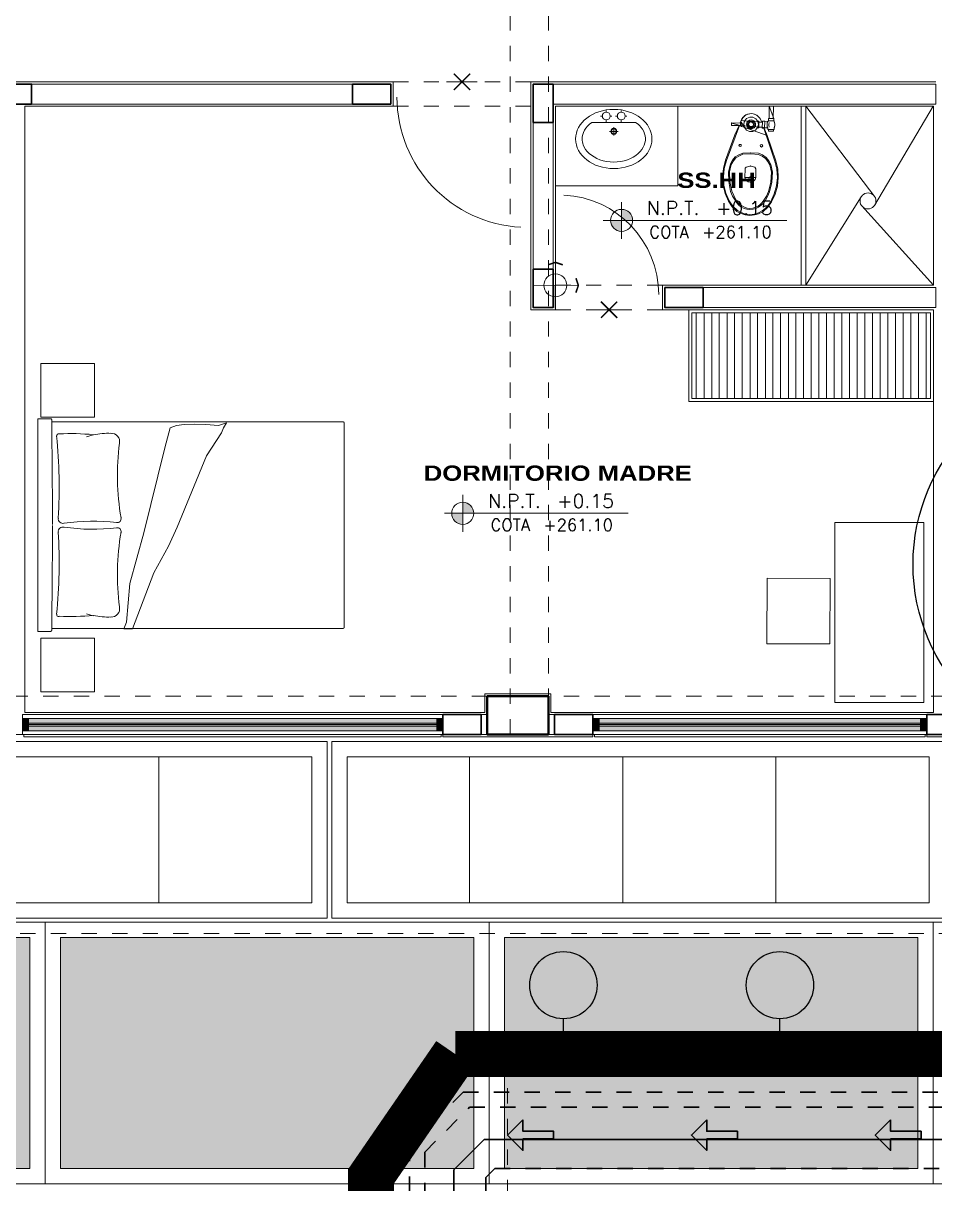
# Model space of a CAD drawing. Header units: metres. Extents: x 349703 to 349913, y 9282546 to 9282694.
# Drawn here: x 349771 to 349776.95, y 9282641.14 to 9282648.73 of the extents above; entities that cross this region are included whole.
import ezdxf
from ezdxf.enums import TextEntityAlignment as Align

# ---------------------------------------------------------------- set-up
doc = ezdxf.new("R2010")
doc.units = ezdxf.units.M
doc.header["$LTSCALE"] = 0.25
for name, pattern in [('01 nivel$0$HIDDEN2', [0.1875, 0.125, -0.0625]), ('B. SUM 2$0$HIDDEN', [0.375, 0.25, -0.125]), ('DASHED2', [0.762, 0.635, -0.127])]:
    doc.linetypes.add(name, pattern=pattern)
for name, color, linetype, lineweight in [('.', 7, 'Continuous', 0), ('0_ CUNETAS', 160, 'Continuous', 5), ('0_VANOS', 30, 'Continuous', 9), ('AREA-VERDE', 3, 'CONTINUOUS', 9), ('ARQ-FONDO', 253, 'CONTINUOUS', 9), ('CUNETAS-RED', 5, 'CONTINUOUS', 18), ('LLORAD-SIMB', 1, 'CONTINUOUS', 25), ('LLORAD-TEXTO', 1, 'CONTINUOUS', 25), ('LLORAD-TRAMO', 1, 'CONTINUOUS', 70)]:
    doc.layers.add(name, color=color, linetype=linetype, lineweight=lineweight)
doc.styles.add('MOYO2', font='arialbd.ttf', dxfattribs={"width": 1.2})
doc.styles.add('TM-DIM', font='romans.shx')

# ---------------------------------------------------------------- blocks, each defined once
blk = doc.blocks.new('jkveirvierbwe')
at = {"layer": 'ARQ-FONDO', "linetype": 'Continuous', "lineweight": -2}
for p, q in [((349203.1924, 9283045.3895), (349203.1906, 9283045.4461)), ((349203.1924, 9283045.3858), (349203.1924, 9283045.3876)), ((349203.2619, 9283045.3876), (349203.2601, 9283045.3858)), ((349203.2619, 9283045.3913), (349203.2619, 9283045.4461)), ((349203.2619, 9283045.3913), (349203.2619, 9283045.3895)), ((349203.2619, 9283045.3895), (349203.2619, 9283045.3876)), ((349203.1924, 9283045.384), (349203.1924, 9283045.3858)), ((349203.1943, 9283045.3821), (349203.1924, 9283045.384)), ((349203.1961, 9283045.3821), (349203.1943, 9283045.3821)), ((349203.1961, 9283045.3803), (349203.1961, 9283045.3821)), ((349203.1979, 9283045.3785), (349203.1961, 9283045.3803)), ((349203.1997, 9283045.3785), (349203.1979, 9283045.3785)), ((349203.2235, 9283045.3712), (349203.1997, 9283045.3785)), ((349203.2253, 9283045.3712), (349203.2235, 9283045.3712)), ((349203.2272, 9283045.3693), (349203.2253, 9283045.3712)), ((349203.2253, 9283045.3712), (349203.2253, 9283045.3712)), ((349203.229, 9283045.3712), (349203.2272, 9283045.3693)), ((349203.2272, 9283045.3693), (349203.2272, 9283045.3693)), ((349203.2272, 9283045.3693), (349203.2272, 9283045.3693)), ((349203.2308, 9283045.3712), (349203.229, 9283045.3712)), ((349203.229, 9283045.3712), (349203.229, 9283045.3712)), ((349203.2308, 9283045.3712), (349203.2546, 9283045.3785)), ((349203.2564, 9283045.3803), (349203.2546, 9283045.3785)), ((349203.2582, 9283045.3821), (349203.2564, 9283045.3803)), ((349203.2564, 9283045.3803), (349203.2564, 9283045.3803)), ((349203.2601, 9283045.384), (349203.2582, 9283045.3821)), ((349203.2601, 9283045.3858), (349203.2601, 9283045.384)), ((349203.1047, 9283045.0879), (349203.1029, 9283045.0897)), ((349203.1687, 9283045.0824), (349203.165, 9283045.0842)), ((349203.282, 9283045.1153), (349203.3039, 9283045.1153)), ((349203.282, 9283045.0842), (349203.3039, 9283045.0842)), ((349203.3058, 9283045.0769), (349203.3039, 9283045.0842)), ((349203.3185, 9283045.119), (349203.335, 9283045.1208)), ((349203.3405, 9283045.1208), (349203.335, 9283045.1208)), ((349203.335, 9283045.0787), (349203.335, 9283045.1208)), ((349203.335, 9283045.1043), (349203.3368, 9283045.1098)), ((349203.335, 9283045.1007), (349203.335, 9283045.1043)), ((349203.335, 9283045.0952), (349203.335, 9283045.1007)), ((349203.3368, 9283045.0897), (349203.335, 9283045.0952)), ((349203.3368, 9283045.1098), (349203.3387, 9283045.1153)), ((349203.3387, 9283045.0842), (349203.3368, 9283045.0897)), ((349203.3387, 9283045.1153), (349203.3405, 9283045.1208)), ((349203.3405, 9283045.0787), (349203.3387, 9283045.0842)), ((349203.3807, 9283045.1317), (349203.3405, 9283045.1317)), ((349203.3405, 9283045.1208), (349203.3405, 9283045.1317)), ((349203.3405, 9283045.1208), (349203.3405, 9283045.1226)), ((349203.3405, 9283045.1208), (349203.3405, 9283045.1208)), ((349203.3807, 9283045.1317), (349203.3807, 9283045.1244)), ((349203.3807, 9283045.1244), (349203.3843, 9283045.1153)), ((349203.3843, 9283045.0861), (349203.3807, 9283045.0769)), ((349203.3843, 9283045.1153), (349203.3862, 9283045.1062)), ((349203.3862, 9283045.0952), (349203.3843, 9283045.0861)), ((349203.3862, 9283045.1062), (349203.3862, 9283045.0952)), ((349203.1705, 9283045.0623), (349203.165, 9283045.0733)), ((349203.1778, 9283045.0532), (349203.1705, 9283045.0623)), ((349203.187, 9283045.044), (349203.1778, 9283045.0532)), ((349203.1961, 9283045.0367), (349203.187, 9283045.044)), ((349203.2071, 9283045.0312), (349203.1961, 9283045.0367)), ((349203.2199, 9283045.0294), (349203.2071, 9283045.0312)), ((349203.2326, 9283045.0276), (349203.2199, 9283045.0294)), ((349203.2436, 9283045.0294), (349203.2326, 9283045.0276)), ((349203.2564, 9283045.0331), (349203.2436, 9283045.0294)), ((349203.2674, 9283045.0385), (349203.2564, 9283045.0331)), ((349203.2765, 9283045.0458), (349203.2674, 9283045.0385)), ((349203.2856, 9283045.055), (349203.2765, 9283045.0458)), ((349203.293, 9283045.0641), (349203.2856, 9283045.055)), ((349203.2966, 9283045.0751), (349203.293, 9283045.0641)), ((349203.3076, 9283045.0769), (349203.3058, 9283045.0769)), ((349203.3167, 9283045.0769), (349203.3076, 9283045.0769)), ((349203.3204, 9283045.0769), (349203.3167, 9283045.0769)), ((349203.3204, 9283045.0787), (349203.3204, 9283045.0769)), ((349203.3423, 9283045.0787), (349203.335, 9283045.0787)), ((349203.3423, 9283045.0787), (349203.3405, 9283045.0787)), ((349203.3423, 9283045.0769), (349203.3423, 9283045.0787)), ((349203.3423, 9283045.0751), (349203.3423, 9283045.0787)), ((349203.3423, 9283045.0751), (349203.3423, 9283045.0769)), ((349203.3441, 9283045.0586), (349203.3441, 9283045.0751)), ((349203.3807, 9283045.0751), (349203.3789, 9283045.0751)), ((349203.3789, 9283045.0586), (349203.3789, 9283045.0751)), ((349203.3807, 9283045.0769), (349203.3807, 9283045.0751))]:
    blk.add_line(p, q, dxfattribs=at)
for points in [[(349203.335, 9283045.1208), (349203.3185, 9283045.1226), (349203.3167, 9283045.1226), (349203.335, 9283045.1701), (349203.3917, 9283045.3364), (349203.4044, 9283045.3913), (349203.4081, 9283045.4461), (349203.4026, 9283045.5009), (349203.388, 9283045.5539), (349203.3642, 9283045.6051), (349203.3405, 9283045.6398), (349203.3076, 9283045.6691), (349203.2802, 9283045.6819), (349203.2527, 9283045.6892), (349203.2217, 9283045.6928), (349203.1924, 9283045.6892), (349203.165, 9283045.6801), (349203.1376, 9283045.6673), (349203.1065, 9283045.6362), (349203.0828, 9283045.5996), (349203.0608, 9283045.5503), (349203.0481, 9283045.4955), (349203.0444, 9283045.4406), (349203.0499, 9283045.3858), (349203.0645, 9283045.3328), (349203.1248, 9283045.1665), (349203.1522, 9283045.1043), (349203.1047, 9283045.1062), (349203.1029, 9283045.1043), (349203.1029, 9283045.0897), (349203.1047, 9283045.0879), (349203.1614, 9283045.0897), (349203.1614, 9283045.1043), (349203.1632, 9283045.1062), (349203.165, 9283045.1062)], [(349203.165, 9283045.6801), (349203.1376, 9283045.6673), (349203.1065, 9283045.6362), (349203.0828, 9283045.5996), (349203.0608, 9283045.5503), (349203.0481, 9283045.4955), (349203.0444, 9283045.4406), (349203.0499, 9283045.3858), (349203.0645, 9283045.3328), (349203.1248, 9283045.1665), (349203.1522, 9283045.1043), (349203.335, 9283045.1701), (349203.3917, 9283045.3364), (349203.4044, 9283045.3913), (349203.4081, 9283045.4461), (349203.4026, 9283045.5009), (349203.388, 9283045.5539), (349203.3642, 9283045.6051), (349203.3405, 9283045.6398), (349203.3076, 9283045.6691), (349203.2802, 9283045.6819), (349203.2527, 9283045.6892), (349203.2217, 9283045.6928), (349203.1924, 9283045.6892)], [(349203.2235, 9283045.6472), (349203.2418, 9283045.6453), (349203.2601, 9283045.6398), (349203.2765, 9283045.6325), (349203.2911, 9283045.6216), (349203.3039, 9283045.6088), (349203.3149, 9283045.5942), (349203.3313, 9283045.5667), (349203.3441, 9283045.5357), (349203.3588, 9283045.4754), (349203.3642, 9283045.4114), (349203.3533, 9283045.362), (349203.3405, 9283045.3401), (349203.324, 9283045.32), (349203.3021, 9283045.3054), (349203.2783, 9283045.2944), (349203.229, 9283045.2908), (349203.1778, 9283045.2926), (349203.1541, 9283045.3036), (349203.1321, 9283045.3163), (349203.1157, 9283045.3364), (349203.1011, 9283045.3602), (349203.0901, 9283045.4077), (349203.0919, 9283045.4717), (349203.1047, 9283045.5338), (349203.1175, 9283045.5631), (349203.1321, 9283045.5905), (349203.1431, 9283045.6069), (349203.1559, 9283045.6197), (349203.1705, 9283045.6307), (349203.187, 9283045.6398), (349203.2052, 9283045.6453)], [(349203.1906, 9283045.4461), (349203.1943, 9283045.4571), (349203.2034, 9283045.468), (349203.2125, 9283045.4735), (349203.2253, 9283045.4754), (349203.2381, 9283045.4735), (349203.2491, 9283045.468), (349203.2564, 9283045.4589), (349203.2619, 9283045.4461)], [(349203.2326, 9283045.4552), (349203.2363, 9283045.4498), (349203.2326, 9283045.4443), (349203.2253, 9283045.4406), (349203.2199, 9283045.4443), (349203.2162, 9283045.4479), (349203.218, 9283045.4534), (349203.2253, 9283045.4571)], [(349203.1541, 9283045.2414), (349203.1595, 9283045.2432), (349203.165, 9283045.2414), (349203.1668, 9283045.2359), (349203.165, 9283045.2304), (349203.1595, 9283045.2286), (349203.1541, 9283045.2304), (349203.1504, 9283045.2359)], [(349203.293, 9283045.2432), (349203.2984, 9283045.2469), (349203.3039, 9283045.2432), (349203.3076, 9283045.2378), (349203.3039, 9283045.2323), (349203.2984, 9283045.2304), (349203.293, 9283045.2323), (349203.2911, 9283045.2378)], [(349203.1029, 9283045.0897), (349203.1029, 9283045.1043), (349203.1047, 9283045.1062), (349203.1614, 9283045.1043)], [(349203.3039, 9283045.0842), (349203.3003, 9283045.0842), (349203.2966, 9283045.0751), (349203.2875, 9283045.0568), (349203.2729, 9283045.0422), (349203.2527, 9283045.0312), (349203.2326, 9283045.0276), (349203.2107, 9283045.0312), (349203.1906, 9283045.0404), (349203.176, 9283045.055), (349203.165, 9283045.0733), (349203.1577, 9283045.0897), (349203.165, 9283045.0733)], [(349203.1851, 9283045.1135), (349203.1687, 9283045.1116), (349203.165, 9283045.1098), (349203.165, 9283045.0842)], [(349203.1888, 9283045.119), (349203.2016, 9283045.1354), (349203.2199, 9283045.1445), (349203.2418, 9283045.1445), (349203.2601, 9283045.1354), (349203.2729, 9283045.119), (349203.2783, 9283045.0989), (349203.2747, 9283045.0787), (349203.2619, 9283045.0623), (349203.2418, 9283045.0513), (349203.2217, 9283045.0513), (349203.2016, 9283045.0605), (349203.1888, 9283045.0769), (349203.1833, 9283045.097)], [(349203.2052, 9283045.1135), (349203.218, 9283045.1263), (349203.2345, 9283045.1281), (349203.2509, 9283045.1208), (349203.2601, 9283045.108), (349203.2601, 9283045.0897), (349203.2509, 9283045.0751), (349203.2363, 9283045.0678), (349203.2199, 9283045.0714), (349203.2052, 9283045.0824), (349203.2016, 9283045.097)], [(349203.2125, 9283045.1116), (349203.2235, 9283045.1208), (349203.2381, 9283045.1208), (349203.2491, 9283045.1116), (349203.2546, 9283045.0989), (349203.2491, 9283045.0842), (349203.2381, 9283045.0769), (349203.2235, 9283045.0769), (349203.2125, 9283045.0842), (349203.2071, 9283045.0989)], [(349203.2217, 9283045.0824), (349203.2125, 9283045.0989), (349203.2217, 9283045.1135), (349203.24, 9283045.1153), (349203.2491, 9283045.0989), (349203.24, 9283045.0824)], [(349203.2199, 9283045.1098), (349203.2308, 9283045.1153), (349203.2418, 9283045.1098), (349203.2473, 9283045.0989), (349203.2418, 9283045.0879), (349203.2308, 9283045.0824), (349203.2199, 9283045.0861), (349203.2144, 9283045.0989)], [(349203.3204, 9283045.0769), (349203.3185, 9283045.1226), (349203.3039, 9283045.1226), (349203.3058, 9283045.0769)], [(349203.335, 9283045.1208), (349203.3405, 9283045.1208)], [(349203.377, 9283045.1317), (349203.377, 9283045.1427), (349203.3441, 9283045.1427), (349203.3441, 9283045.1317), (349203.3441, 9283045.1427), (349203.377, 9283045.1427)], [(349203.3496, 9283044.9801), (349203.3478, 9283045.0586), (349203.3441, 9283045.0586), (349203.3789, 9283045.0586)]]:
    blk.add_lwpolyline(points, close=True, dxfattribs=at)
for points in [[(349203.2235, 9283045.6874), (349203.1943, 9283045.6837), (349203.1668, 9283045.6746), (349203.1413, 9283045.6618), (349203.112, 9283045.6325), (349203.0883, 9283045.5978), (349203.0663, 9283045.5485), (349203.0535, 9283045.4955), (349203.0499, 9283045.4406), (349203.0554, 9283045.3858), (349203.07, 9283045.3346), (349203.1541, 9283045.1043)], [(349203.2235, 9283045.6545), (349203.2034, 9283045.6526), (349203.1851, 9283045.6472), (349203.1668, 9283045.638), (349203.1504, 9283045.6252), (349203.1376, 9283045.6106), (349203.1266, 9283045.5942), (349203.1102, 9283045.5667), (349203.0974, 9283045.5357), (349203.0846, 9283045.4717), (349203.0828, 9283045.4077), (349203.0956, 9283045.3566), (349203.1084, 9283045.3328), (349203.1266, 9283045.3109), (349203.1504, 9283045.2962), (349203.176, 9283045.2853), (349203.229, 9283045.2834)], [(349203.2217, 9283045.6874), (349203.2509, 9283045.6837), (349203.2783, 9283045.6764), (349203.3039, 9283045.6636), (349203.335, 9283045.6362), (349203.3588, 9283045.6015), (349203.3825, 9283045.5521), (349203.3971, 9283045.4991), (349203.4026, 9283045.4461), (349203.399, 9283045.3913), (349203.3862, 9283045.3383), (349203.3131, 9283045.1226)], [(349203.2235, 9283045.6545), (349203.2436, 9283045.6526), (349203.2619, 9283045.6472), (349203.2802, 9283045.6398), (349203.2966, 9283045.627), (349203.3094, 9283045.6143), (349203.3222, 9283045.5978), (349203.3387, 9283045.5686), (349203.3514, 9283045.5393), (349203.3661, 9283045.4754), (349203.3715, 9283045.4114), (349203.3606, 9283045.3602), (349203.346, 9283045.3364), (349203.3295, 9283045.3145), (349203.3058, 9283045.2981), (349203.2802, 9283045.2871), (349203.2272, 9283045.2834)], [(349203.165, 9283045.0879), (349203.1632, 9283045.0879), (349203.1632, 9283045.0897), (349203.1614, 9283045.0897)], [(349203.1888, 9283045.119), (349203.1851, 9283045.119), (349203.1851, 9283045.1116)], [(349203.1851, 9283045.0842), (349203.1851, 9283045.0769), (349203.1888, 9283045.0769)], [(349203.2729, 9283045.0769), (349203.282, 9283045.0769), (349203.282, 9283045.1208), (349203.2729, 9283045.1208)], [(349203.3405, 9283045.1226), (349203.3405, 9283045.1317), (349203.3441, 9283045.1317)], [(349203.377, 9283045.1317), (349203.3807, 9283045.1317), (349203.3807, 9283045.1244), (349203.3825, 9283045.119), (349203.3843, 9283045.1116), (349203.3862, 9283045.1062), (349203.3862, 9283045.1007), (349203.3862, 9283045.0952), (349203.3843, 9283045.0879), (349203.3825, 9283045.0824), (349203.3807, 9283045.0769), (349203.3807, 9283045.0751), (349203.3423, 9283045.0751), (349203.3441, 9283045.0751)], [(349203.3478, 9283045.0861), (349203.3478, 9283045.0897), (349203.346, 9283045.0934), (349203.346, 9283045.097), (349203.346, 9283045.1007), (349203.346, 9283045.1043), (349203.346, 9283045.108), (349203.3478, 9283045.1116), (349203.3478, 9283045.1153)], [(349203.335, 9283045.0806), (349203.3204, 9283045.0787), (349203.335, 9283045.0806), (349203.335, 9283045.0787), (349203.3405, 9283045.0787)], [(349203.3752, 9283045.0586), (349203.377, 9283044.9801), (349203.3496, 9283044.9801), (349203.3478, 9283045.0586)], [(349203.377, 9283044.9801), (349203.3752, 9283045.0586), (349203.3789, 9283045.0586), (349203.3789, 9283045.0751)]]:
    blk.add_lwpolyline(points, dxfattribs=at)
blk = doc.blocks.new('COLUMNAS CENTRALES')
at = {"layer": 'ARQ-FONDO', "lineweight": 40}
blk.add_lwpolyline([(-59547.0191, 35119.0825), (-59546.6191, 35119.0825), (-59546.6191, 35119.3325), (-59547.0191, 35119.3325)], close=True, dxfattribs=at)
blk = doc.blocks.new('CLSET MADRE')
at = {"layer": 'ARQ-FONDO', "linetype": 'Continuous', "lineweight": -2}
for p, q in [((3916.653, 1594.0202), (3916.0937, 1594.0202)), ((3916.653, 1593.9708), (3916.0937, 1593.9708)), ((3916.653, 1593.9197), (3916.0937, 1593.9197)), ((3916.653, 1593.8703), (3916.0937, 1593.8703)), ((3916.653, 1593.821), (3916.0937, 1593.821)), ((3916.653, 1593.7698), (3916.0937, 1593.7698)), ((3916.653, 1593.7204), (3916.0937, 1593.7204)), ((3916.653, 1593.6711), (3916.0937, 1593.6711)), ((3916.653, 1593.6199), (3916.0937, 1593.6199)), ((3916.653, 1593.5706), (3916.0937, 1593.5706)), ((3916.653, 1593.5194), (3916.0937, 1593.5194)), ((3916.653, 1593.47), (3916.0937, 1593.47)), ((3916.653, 1593.4207), (3916.0937, 1593.4207)), ((3916.653, 1593.3695), (3916.0937, 1593.3695)), ((3916.653, 1593.3202), (3916.0937, 1593.3202)), ((3916.653, 1593.2708), (3916.0937, 1593.2708)), ((3916.653, 1593.2197), (3916.0937, 1593.2197)), ((3916.653, 1593.1703), (3916.0937, 1593.1703)), ((3916.653, 1593.121), (3916.0937, 1593.121)), ((3916.653, 1593.0698), (3916.0937, 1593.0698)), ((3916.653, 1593.0204), (3916.0937, 1593.0204)), ((3916.653, 1592.9711), (3916.0937, 1592.9711)), ((3916.653, 1592.9199), (3916.0937, 1592.9199)), ((3916.653, 1592.8706), (3916.0937, 1592.8706)), ((3916.653, 1592.8194), (3916.0937, 1592.8194)), ((3916.653, 1592.77), (3916.0937, 1592.77)), ((3916.653, 1592.7207), (3916.0937, 1592.7207)), ((3916.653, 1592.6695), (3916.0937, 1592.6695)), ((3916.653, 1592.6202), (3916.0937, 1592.6202)), ((3916.653, 1592.5708), (3916.0937, 1592.5708)), ((3916.653, 1592.5197), (3916.0937, 1592.5197))]:
    blk.add_line(p, q, dxfattribs=at)
for points in [[(3916.6731, 1592.4703), (3916.6731, 1594.0695), (3916.0736, 1594.0695), (3916.0736, 1592.4703)], [(3916.653, 1592.4904), (3916.653, 1594.0494), (3916.0937, 1594.0494), (3916.0937, 1592.4904)]]:
    blk.add_lwpolyline(points, close=True, dxfattribs=at)
blk = doc.blocks.new('CAMA MADRE')
at = {"layer": 'ARQ-FONDO', "linetype": 'Continuous', "lineweight": -2}
for p, q in [((4100.188, 1590.4635), (4100.188, 1588.5591)), ((4101.5386, 1588.5591), (4101.5386, 1590.4635)), ((4100.272, 1588.8296), (4100.2848, 1588.7875)), ((4101.4527, 1588.8296), (4101.4399, 1588.7875)), ((4100.1679, 1588.5536), (4100.1679, 1588.5536))]:
    blk.add_line(p, q, dxfattribs=at)
for points in [[(4101.5331, 1590.469), (4100.8624, 1590.469), (4100.1934, 1590.469)], [(4101.5587, 1588.5536), (4101.5587, 1588.4695), (4100.8624, 1588.4695), (4100.1679, 1588.4695), (4100.1679, 1588.5536)]]:
    blk.add_lwpolyline(points, dxfattribs=at)
for points in [[(4100.1861, 1589.0306), (4100.1861, 1589.0873), (4100.5517, 1589.2262), (4100.7253, 1589.323), (4100.8496, 1589.3797), (4101.3156, 1589.5698), (4101.4673, 1589.6685), (4101.5002, 1589.6813), (4101.5313, 1589.7014), (4101.5149, 1589.6484), (4101.5203, 1589.5661), (4101.524, 1589.4948), (4101.5222, 1589.4254), (4101.5149, 1589.3742), (4101.4984, 1589.334), (4101.3686, 1589.2975), (4100.813, 1589.1622), (4100.4822, 1589.0708), (4100.23, 1589.0489)], [(4099.7749, 1588.4878), (4100.124, 1588.4878), (4100.124, 1588.8387), (4099.7749, 1588.8387)], [(4101.5697, 1588.4878), (4101.9206, 1588.4878), (4101.9206, 1588.8387), (4101.5697, 1588.8387)]]:
    blk.add_lwpolyline(points, close=True, dxfattribs=at)
for points in [[(4100.1944, 1590.469), (4100.1918, 1590.469), (4100.1898, 1590.467), (4100.1898, 1590.4644)], [(4101.5386, 1590.4644), (4101.5386, 1590.467), (4101.5366, 1590.469), (4101.534, 1590.469)], [(4100.282, 1588.9904), (4100.2691, 1588.9796), (4100.2621, 1588.9633), (4100.263, 1588.9465)], [(4100.3284, 1589.002), (4100.3119, 1589.0056), (4100.2948, 1589.0013), (4100.282, 1588.9904)], [(4100.33, 1589.0029), (4100.4917, 1588.9809), (4100.6559, 1588.9843), (4100.8166, 1589.0128)], [(4100.839, 1589.0059), (4100.833, 1589.0117), (4100.8242, 1589.0138), (4100.8162, 1589.0113)], [(4100.845, 1588.9832), (4100.8474, 1588.9913), (4100.8451, 1589), (4100.839, 1589.0059)], [(4100.8876, 1589.0059), (4100.8815, 1589), (4100.8792, 1588.9913), (4100.8815, 1588.9832)], [(4100.9104, 1589.0113), (4100.9024, 1589.0138), (4100.8936, 1589.0117), (4100.8876, 1589.0059)], [(4100.9118, 1589.0128), (4101.0725, 1588.9843), (4101.2367, 1588.9809), (4101.3984, 1589.0029)], [(4101.4446, 1588.9904), (4101.4318, 1589.0013), (4101.4146, 1589.0056), (4101.3982, 1589.002)], [(4101.4636, 1588.9465), (4101.4645, 1588.9633), (4101.4574, 1588.9796), (4101.4446, 1588.9904)], [(4100.2636, 1588.9474), (4100.2614, 1588.9084), (4100.2646, 1588.8693), (4100.2731, 1588.8312)], [(4100.8455, 1588.9846), (4100.8323, 1588.87), (4100.8341, 1588.7541), (4100.8507, 1588.64)], [(4100.8759, 1588.64), (4100.8925, 1588.7541), (4100.8942, 1588.87), (4100.8811, 1588.9846)], [(4101.4535, 1588.8312), (4101.462, 1588.8693), (4101.4652, 1588.9084), (4101.463, 1588.9474)], [(4100.2739, 1588.8316), (4100.2667, 1588.7574), (4100.2648, 1588.6827), (4100.2682, 1588.6082)], [(4101.4602, 1588.6082), (4101.4636, 1588.6827), (4101.4617, 1588.7574), (4101.4545, 1588.8316)], [(4100.8187, 1588.6019), (4100.6399, 1588.6132), (4100.4604, 1588.6099), (4100.2821, 1588.592)], [(4100.817, 1588.6036), (4100.827, 1588.6014), (4100.8374, 1588.6048), (4100.8442, 1588.6124)], [(4100.8442, 1588.6124), (4100.851, 1588.62), (4100.8532, 1588.6306), (4100.8499, 1588.6403)], [(4100.8767, 1588.6403), (4100.8734, 1588.6306), (4100.8756, 1588.62), (4100.8824, 1588.6124)], [(4100.8824, 1588.6124), (4100.8892, 1588.6048), (4100.8996, 1588.6014), (4100.9096, 1588.6036)], [(4101.4463, 1588.592), (4101.268, 1588.6099), (4101.0886, 1588.6132), (4100.9097, 1588.6019)], [(4100.1742, 1588.5591), (4100.1717, 1588.5591), (4100.1697, 1588.557), (4100.1697, 1588.5545)], [(4100.8616, 1588.5645), (4100.6327, 1588.5643), (4100.4039, 1588.5626), (4100.175, 1588.5595)], [(4100.2671, 1588.6074), (4100.2658, 1588.6033), (4100.2668, 1588.5989), (4100.2697, 1588.5958)], [(4100.2697, 1588.5958), (4100.2725, 1588.5927), (4100.2768, 1588.5914), (4100.2809, 1588.5922)], [(4101.5534, 1588.5595), (4101.3245, 1588.5626), (4101.0957, 1588.5643), (4100.8668, 1588.5645)], [(4101.4456, 1588.5922), (4101.4498, 1588.5914), (4101.4541, 1588.5927), (4101.4569, 1588.5958)], [(4101.4569, 1588.5958), (4101.4598, 1588.5989), (4101.4607, 1588.6033), (4101.4595, 1588.6074)], [(4101.5587, 1588.5545), (4101.5587, 1588.557), (4101.5567, 1588.5591), (4101.5542, 1588.5591)]]:
    blk.add_open_spline(points, degree=3, dxfattribs=at)
blk = doc.blocks.new('LAVATORIO OVALIN')
at = {"layer": 'ARQ-FONDO', "linetype": 'ByBlock', "lineweight": 0}
for p, q in [((-0.0873, -0.0513), (-0.1012, -0.0513)), ((-0.0573, -0.0213), (-0.0573, -0.0074)), ((-0.0573, -0.0953), (-0.0573, -0.0813)), ((-0.0134, -0.0513), (-0.0273, -0.0513)), ((0.014, -0.0513), (0.0279, -0.0513)), ((0.0579, -0.0213), (0.0579, -0.0074)), ((0.0579, -0.0953), (0.0579, -0.0813)), ((0.0879, -0.0513), (0.1018, -0.0513)), ((-0.1677, -0.1), (0.1683, -0.1)), ((0.0321, -0.1692), (-0.0329, -0.1692)), ((0.0321, -0.1692), (-0.0329, -0.1692)), ((-0.0004, -0.2017), (-0.0004, -0.1367))]:
    blk.add_line(p, q, dxfattribs=at)
for centre, radius in [((-0.0573, -0.0513), 0.03), ((0.0579, -0.0513), 0.03), ((-0.0004, -0.1692), 0.0234), ((-0.0004, -0.1692), 0.0197)]:
    blk.add_circle(centre, radius, dxfattribs=at)
blk.add_ellipse((0, -0.2275), major_axis=(0.2931, 0), ratio=0.776272, dxfattribs=at)
blk.add_open_spline([(-0.1677, -0.1), (-0.1836, -0.111), (-0.1974, -0.1234), (-0.2436, -0.1796), (-0.2518, -0.2284), (-0.2166, -0.3204), (-0.1693, -0.3648), (-0.0391, -0.4105), (0.0413, -0.4102), (0.1709, -0.3637), (0.2177, -0.3191), (0.2403, -0.258), (0.2431, -0.2427), (0.2431, -0.2275), (0.2431, -0.1822), (0.2176, -0.1348), (0.1683, -0.1)], degree=3, knots=[2.306856, 2.306856, 2.306856, 2.306856, 2.57267, 2.57267, 3.430227, 3.430227, 4.287783, 4.287783, 5.14534, 5.14534, 6.002897, 6.002897, 6.283185, 6.283185, 6.283185, 7.116264, 7.116264, 7.116264, 7.116264], dxfattribs=at)
blk = doc.blocks.new('*U932')
blk.add_arc((0.0224, 0.0482), 0.6526, 0.15786, 87.08143)
blk = doc.blocks.new('*U933')
blk.add_arc((0.0215, 0.0476), 0.8535, 0.15786, 87.08143)
blk = doc.blocks.new('*U681')
at = {"linetype": 'Continuous', "lineweight": 0, "true_color": 0xbebebe}
for points in [[(3037.2524, 1360.5431), (3037.2124, 1360.5431), (3037.2124, 1360.4631), (3037.2524, 1360.4631)], [(3039.9574, 1360.5431), (3039.9174, 1360.5431), (3039.9174, 1360.4631), (3039.9574, 1360.4631)]]:
    blk.add_hatch(color=9, dxfattribs=at).paths.add_polyline_path(points)
at = {"true_color": 0xffffff}
h = blk.add_hatch(color=7, dxfattribs=at)
h.dxf.hatch_style = 1
h.paths.add_polyline_path([(3039.9174, 1360.4631), (3039.9174, 1360.5431), (3037.2524, 1360.5431), (3037.2524, 1360.4631)])
at = {"layer": '0_VANOS', "linetype": 'Continuous'}
for p, q in [((3037.2524, 1360.5131), (3039.9174, 1360.5131)), ((3037.2524, 1360.5031), (3039.9174, 1360.5031)), ((3037.2524, 1360.4931), (3039.9174, 1360.4931))]:
    blk.add_line(p, q, dxfattribs=at)
for points in [[(3037.2124, 1360.5431), (3037.2124, 1360.4631), (3037.2524, 1360.4631), (3037.2524, 1360.5431)], [(3037.2524, 1360.5431), (3039.9174, 1360.5431), (3039.9174, 1360.4631), (3037.2524, 1360.4631)], [(3039.9174, 1360.5431), (3039.9174, 1360.4631), (3039.9574, 1360.4631), (3039.9574, 1360.5431)]]:
    blk.add_lwpolyline(points, close=True, dxfattribs=at)
blk = doc.blocks.new('*U682')
at = {"linetype": 'Continuous', "lineweight": 0, "true_color": 0xbebebe}
for points in [[(3037.2524, 1360.5431), (3037.2124, 1360.5431), (3037.2124, 1360.4631), (3037.2524, 1360.4631)], [(3039.3924, 1360.5431), (3039.3524, 1360.5431), (3039.3524, 1360.4631), (3039.3924, 1360.4631)]]:
    blk.add_hatch(color=9, dxfattribs=at).paths.add_polyline_path(points)
at = {"true_color": 0xffffff}
h = blk.add_hatch(color=7, dxfattribs=at)
h.dxf.hatch_style = 1
h.paths.add_polyline_path([(3039.3524, 1360.4631), (3039.3524, 1360.5431), (3037.2524, 1360.5431), (3037.2524, 1360.4631)])
at = {"layer": '0_VANOS', "linetype": 'Continuous'}
for p, q in [((3037.2524, 1360.5131), (3039.3524, 1360.5131)), ((3037.2524, 1360.5031), (3039.3524, 1360.5031)), ((3037.2524, 1360.4931), (3039.3524, 1360.4931))]:
    blk.add_line(p, q, dxfattribs=at)
for points in [[(3037.2124, 1360.5431), (3037.2124, 1360.4631), (3037.2524, 1360.4631), (3037.2524, 1360.5431)], [(3037.2524, 1360.5431), (3039.3524, 1360.5431), (3039.3524, 1360.4631), (3037.2524, 1360.4631)], [(3039.3524, 1360.5431), (3039.3524, 1360.4631), (3039.3924, 1360.4631), (3039.3924, 1360.5431)]]:
    blk.add_lwpolyline(points, close=True, dxfattribs=at)
blk = doc.blocks.new('CAMBIOPISO')
at = {"layer": 'ARQ-FONDO'}
blk.add_line((-0.1, 0), (0.1, 0), dxfattribs=at)
at = {"layer": 'ARQ-FONDO', "const_width": 0.01}
for points in [[(-0.053, -0.053), (0.053, 0.053)], [(-0.053, 0.053), (0.053, -0.053)]]:
    blk.add_lwpolyline(points, dxfattribs=at)
blk = doc.blocks.new('INICIO 1')
at = {"layer": 'ARQ-FONDO'}
for p, q in [((0, -0.15), (0, 0.15)), ((-0.15, 0), (0.15, 0))]:
    blk.add_line(p, q, dxfattribs=at)
at = {"layer": 'ARQ-FONDO', "const_width": 0.01}
for points in [[(-0.1342, -0.0474), (-0.15, 0), (-0.1342, 0.0474)], [(0.0474, -0.1342), (0, -0.15), (-0.0474, -0.1342)]]:
    blk.add_lwpolyline(points, dxfattribs=at)
at = {"layer": 'ARQ-FONDO'}
blk.add_circle((0, 0), 0.075, dxfattribs=at)
blk = doc.blocks.new('MODULOS DE 12 A 17 NUEVO')
at = {"layer": 'ARQ-FONDO'}
for p, q in [((350715.1279, 9282624.5553), (350715.1279, 9282623.3856)), ((350715.1572, 9282624.5553), (350715.1572, 9282623.3856))]:
    blk.add_line(p, q, dxfattribs=at)
for points in [[(350714.2778, 9282624.7153), (350716.7628, 9282624.7153)], [(350716.7628, 9282624.7153), (350716.9228, 9282624.7153), (350716.9228, 9282624.4503)], [(350718.0878, 9282624.5553), (350717.8228, 9282624.5553), (350717.8228, 9282624.7153), (350718.0878, 9282624.7153)], [(350718.0878, 9282624.7153), (350718.0878, 9282624.7153), (350720.1828, 9282624.7153)], [(350720.1828, 9282624.7153), (350720.4328, 9282624.7153)], [(350720.1828, 9282624.7003), (350720.1828, 9282624.5703)], [(350716.7628, 9282624.4503), (350716.7628, 9282624.4503), (350716.7628, 9282624.5553), (350714.2928, 9282624.5553), (350714.2928, 9282624.4503)], [(350714.2948, 9282624.5553), (350714.6781, 9282623.9077)], [(350715.1279, 9282624.5553), (350714.6766, 9282623.9636)], [(350716.7628, 9282624.0353), (350715.9631, 9282624.0353), (350715.9631, 9282624.5553)], [(350720.2278, 9282624.5553), (350718.0878, 9282624.5553)], [(350720.2278, 9282624.5703), (350720.3878, 9282624.5703)], [(350720.2278, 9282620.7003), (350720.2278, 9282624.5553)], [(350714.2928, 9282624.4503), (350714.2928, 9282623.4306)], [(350716.7628, 9282624.4503), (350716.7628, 9282623.4906)], [(350716.9078, 9282624.4503), (350716.7778, 9282624.4503)], [(350716.9078, 9282624.4503), (350716.7778, 9282624.4503)], [(350716.9228, 9282623.4906), (350716.9228, 9282624.4503)], [(350714.2928, 9282623.3856), (350714.7623, 9282623.9047)], [(350715.1279, 9282623.3856), (350714.7664, 9282623.9628)], [(350716.9228, 9282623.4906), (350716.9228, 9282623.2256), (350716.7628, 9282623.2256), (350716.7628, 9282623.4906)], [(350716.7778, 9282623.4906), (350716.9078, 9282623.4906)], [(350714.2928, 9282623.4306), (350714.2928, 9282623.4306), (350714.2928, 9282623.3856), (350715.7978, 9282623.3856)], [(350715.7978, 9282623.3856), (350716.0628, 9282623.3856), (350716.0628, 9282623.2256), (350715.7978, 9282623.2256)], [(350715.7978, 9282623.3706), (350715.7978, 9282623.2406)], [(350715.7978, 9282623.2256), (350715.7978, 9282623.2256), (350714.2928, 9282623.2256), (350714.2928, 9282623.1806)], [(350714.2928, 9282623.1806), (350714.2928, 9282622.2703)], [(350714.2928, 9282622.2703), (350714.2928, 9282622.2703), (350714.2928, 9282620.5953), (350716.7928, 9282620.5953), (350716.7928, 9282620.7153), (350717.2228, 9282620.7153), (350717.2228, 9282620.5953), (350717.4978, 9282620.5953)], [(350717.4978, 9282620.5953), (350720.2278, 9282620.5953), (350720.2278, 9282620.7003)], [(350714.3378, 9282620.5803), (350714.3378, 9282620.4353), (350714.0878, 9282620.4353), (350714.0878, 9282620.5803)], [(350714.2928, 9282620.5803), (350714.1328, 9282620.5803)], [(350716.7828, 9282620.4353), (350716.5178, 9282620.4353), (350716.5178, 9282620.5803)], [(350717.4978, 9282620.5803), (350717.4978, 9282620.4353), (350717.2228, 9282620.4353)], [(350716.5078, 9282620.4503), (350716.5078, 9282620.4353), (350714.3478, 9282620.4353), (350714.3478, 9282620.4503)], [(350717.2228, 9282620.4353), (350716.7828, 9282620.4353)], [(350720.2328, 9282620.4353), (350717.5078, 9282620.4353), (350717.5078, 9282620.4503)], [(350720.2328, 9282620.4503), (350720.2328, 9282620.4353)]]:
    blk.add_lwpolyline(points, dxfattribs=at)
for points in [[(350714.2778, 9282624.7003), (350716.7778, 9282624.7003), (350716.7778, 9282624.5703), (350714.2778, 9282624.5703)], [(350718.0878, 9282624.7003), (350720.1828, 9282624.7003), (350720.1828, 9282624.5703), (350718.0878, 9282624.5703)], [(350716.9078, 9282624.4503), (350716.7778, 9282624.4503), (350716.7778, 9282623.4906), (350716.9078, 9282623.4906)], [(350714.2778, 9282623.3706), (350715.7978, 9282623.3706), (350715.7978, 9282623.2406), (350714.2778, 9282623.2406)], [(350714.3378, 9282620.5803), (350716.5178, 9282620.5803), (350716.5178, 9282620.4503), (350714.3378, 9282620.4503)], [(350716.8078, 9282620.5803), (350716.7678, 9282620.5803), (350716.7678, 9282620.4503), (350716.8078, 9282620.4503)], [(350717.2478, 9282620.5803), (350717.2078, 9282620.5803), (350717.2078, 9282620.4503), (350717.2478, 9282620.4503)], [(350717.4978, 9282620.5803), (350720.2428, 9282620.5803), (350720.2428, 9282620.4503), (350717.4978, 9282620.4503)]]:
    blk.add_lwpolyline(points, close=True, dxfattribs=at)
at = {"layer": 'ARQ-FONDO', "lineweight": 30, "flags": 128}
for points in [[(350716.7778, 9282624.7003), (350716.9078, 9282624.7003), (350716.9078, 9282624.4503), (350716.7778, 9282624.4503), (350716.7778, 9282624.7003)], [(350718.0878, 9282624.7003), (350718.0878, 9282624.5703), (350717.8378, 9282624.5703), (350717.8378, 9282624.7003), (350718.0878, 9282624.7003)], [(350720.1828, 9282624.5703), (350720.1828, 9282624.7003), (350720.4328, 9282624.7003), (350720.4328, 9282624.5703), (350720.1828, 9282624.5703)], [(350716.7778, 9282623.4906), (350716.9078, 9282623.4906), (350716.9078, 9282623.2406), (350716.7778, 9282623.2406), (350716.7778, 9282623.4906)], [(350716.0478, 9282623.3706), (350716.0478, 9282623.2406), (350715.7978, 9282623.2406), (350715.7978, 9282623.3706), (350716.0478, 9282623.3706)], [(350714.0878, 9282620.4503), (350714.0878, 9282620.5803), (350714.3378, 9282620.5803), (350714.3378, 9282620.4503), (350714.0878, 9282620.4503)], [(350716.5178, 9282620.4503), (350716.5178, 9282620.5803), (350716.7678, 9282620.5803), (350716.7678, 9282620.4503), (350716.5178, 9282620.4503)], [(350717.2478, 9282620.4503), (350717.2478, 9282620.5803), (350717.4978, 9282620.5803), (350717.4978, 9282620.4503), (350717.2478, 9282620.4503)]]:
    blk.add_lwpolyline(points, dxfattribs=at)
at = {"layer": 'ARQ-FONDO', "linetype": 'DASHED2', "ltscale": 0.3}
for points in [[(350717.8228, 9282624.7153), (350716.9229, 9282624.7153), (350716.9228, 9282624.5553), (350717.8228, 9282624.5553)], [(350716.7628, 9282623.3856), (350716.0629, 9282623.3856), (350716.0628, 9282623.2256), (350716.7628, 9282623.2256)]]:
    blk.add_lwpolyline(points, close=True, dxfattribs=at)
at = {"layer": 'ARQ-FONDO', "linetype": 'Continuous', "lineweight": -2}
for points in [[(350714.9384, 9282620.66), (350714.9384, 9282621.8352), (350714.3572, 9282621.8352), (350714.3572, 9282620.66)], [(350714.9695, 9282621.4696), (350715.3807, 9282621.4715), (350715.3825, 9282621.0438), (350714.9713, 9282621.042)]]:
    blk.add_lwpolyline(points, close=True, dxfattribs=at)
at = {"layer": 'ARQ-FONDO'}
for points in [[(350714.7213, 9282623.9889), (350714.6925, 9282623.9889), (350714.6692, 9282623.9656), (350714.6692, 9282623.9368)], [(350714.7734, 9282623.9368), (350714.7734, 9282623.9656), (350714.7501, 9282623.9889), (350714.7213, 9282623.9889)], [(350714.6692, 9282623.9368), (350714.6692, 9282623.9081), (350714.6925, 9282623.8847), (350714.7213, 9282623.8847)], [(350714.7213, 9282623.8847), (350714.7501, 9282623.8847), (350714.7734, 9282623.9081), (350714.7734, 9282623.9368)]]:
    blk.add_open_spline(points, degree=3, dxfattribs=at)
for name, p in [('COLUMNAS CENTRALES', (410263.827, 9247501.3678)), ('CAMBIOPISO', (350717.3729, 9282624.7153)), ('CAMBIOPISO', (350716.4124, 9282623.226))]:
    blk.add_blockref(name, p, dxfattribs=at)
at = {"layer": 'ARQ-FONDO', "xscale": -1}
for name, p, rotation in [('*U933', (350716.9228, 9282624.6653), 180), ('INICIO 1', (350716.7628, 9282623.3856), 180.2990686836464)]:
    blk.add_blockref(name, p, dxfattribs=dict(at, rotation=rotation))
at = {"layer": 'ARQ-FONDO'}
for name, p, rotation in [('jkveirvierbwe', (699918.7156, 18565669.5353), 180), ('CLSET MADRE', (352308.3624, 9278706.5525), 90.00000000000003), ('CAMA MADRE', (352308.6116, 9278520.955), 90.00000000000003)]:
    blk.add_blockref(name, p, dxfattribs=dict(at, rotation=rotation))
at = {"layer": 'ARQ-FONDO', "extrusion": (1.67142e-11, -2.4e-15, -1), "xscale": -0.8505000000000874, "yscale": 0.8505000000000874, "zscale": -0.8505000000000874, "rotation": 0.0038169606460325}
blk.add_blockref('LAVATORIO OVALIN', (-350716.3814, 9282624.5353, 0), dxfattribs=at)
at = {"layer": 'ARQ-FONDO', "xscale": -1}
blk.add_blockref('*U932', (350716.7628, 9282623.2756), dxfattribs=at)
at = {"layer": 'ARQ-FONDO', "lineweight": 0, "rotation": 180.000079299102}
for name, p in [('*U682', (353753.7284, 9283981.0226)), ('*U681', (353757.4534, 9283981.0226))]:
    blk.add_blockref(name, p, dxfattribs=at)
blk = doc.blocks.new('VERDAD88')
at = {"layer": 'ARQ-FONDO'}
for points in [[(350748.8728, 9282641.0411), (350752.8728, 9282641.0411), (350752.8728, 9282639.8861), (350748.8728, 9282639.8861), (350748.8728, 9282641.0411)], [(350752.9028, 9282641.0411), (350756.9028, 9282641.0411), (350756.9028, 9282639.8861), (350752.9028, 9282639.8861), (350752.9028, 9282641.0411)]]:
    blk.add_lwpolyline(points, dxfattribs=at)
at = {"layer": 'ARQ-FONDO', "flags": 128}
for points in [[(350748.9728, 9282640.9411), (350752.7728, 9282640.9411), (350752.7728, 9282639.9861), (350748.9728, 9282639.9861)], [(350753.0028, 9282640.9411), (350756.8028, 9282640.9411), (350756.8028, 9282639.9861), (350753.0028, 9282639.9861)]]:
    blk.add_lwpolyline(points, close=True, dxfattribs=at)
for points in [[(350749.9728, 9282639.9861), (350749.9728, 9282640.9411)], [(350750.9728, 9282639.9861), (350750.9728, 9282640.9411)], [(350751.9728, 9282639.9861), (350751.9728, 9282640.9411)], [(350754.0028, 9282639.9861), (350754.0028, 9282640.9411)]]:
    blk.add_lwpolyline(points, dxfattribs=at)
blk = doc.blocks.new('VIGAS')
at = {"layer": 'ARQ-FONDO', "linetype": 'B. SUM 2$0$HIDDEN', "flags": 128}
for points in [[(350751.7945, 9282639.3646), (350751.7945, 9282650.6146)], [(350752.0445, 9282639.3646), (350752.0445, 9282650.6146)], [(350745.1945, 9282639.6146), (350769.7445, 9282639.6146)], [(350745.1945, 9282639.3646), (350769.7445, 9282639.3646)]]:
    blk.add_lwpolyline(points, dxfattribs=at)
blk = doc.blocks.new('*U591')
h = blk.add_hatch(color=251)
h.paths.add_polyline_path([(0.75, -0.1724), (0.75, -0.2324), (0.81, -0.2324, 0.414214)])
h.paths.add_polyline_path([(0.75, -0.2324), (0.69, -0.2324, 0.414214), (0.75, -0.2924)])
at = {"color": 2}
for p, q in [((0.75, -0.1324), (0.75, -0.3324)), ((0.65, -0.2324), (1.65, -0.2324))]:
    blk.add_line(p, q, dxfattribs=at)
blk.add_circle((0.75, -0.2324), 0.06, dxfattribs=at)
at = {"color": 2, "style": 'TM-DIM'}
blk.add_text('COTA', height=0.065, rotation=360, dxfattribs=at).set_placement((1.0088, -0.3282), align=Align.CENTER)
for tag, p, height in [('NIV_P', (0.8881, -0.2024), 0.075), ('VALOR_P', (1.2641, -0.2024), 0.075), ('COTA_P', (1.1884, -0.3282), 0.065)]:
    blk.add_attdef(tag, p, '', height=height, rotation=360, dxfattribs=at)
blk = doc.blocks.new('NOMBRES 12 A 17 AÑOS NUEVO')
at = {"layer": 'ARQ-FONDO', "xscale": 1.199999999999999, "yscale": 1.199999999999999, "zscale": 1.199999999999999}
for p in [(349774.0062, 9282666.9264, 0), (349772.9695, 9282665.0124, 0)]:
    blk.add_blockref('*U591', p, dxfattribs=at).add_auto_attribs({'NIV_P': 'N.P.T.', 'COTA_P': '+261.10', 'VALOR_P': '+0.15'})
at = {"layer": 'ARQ-FONDO', "lineweight": -2, "char_height": 0.1, "width": 2.666695, "attachment_point": 8, "style": 'MOYO2'}
for s, insert in [('SS.HH', (349775.5265, 9282666.8586, 0)), ('DORMITORIO MADRE', (349774.4898, 9282664.9446, 0))]:
    blk.add_mtext(s, dxfattribs=dict(at, insert=insert))
blk = doc.blocks.new('87')
at = {"layer": 'AREA-VERDE', "lineweight": 0, "true_color": 0xc4e4b2, "transparency": 33554687}
h = blk.add_hatch(color=3, dxfattribs=at)
h.dxf.hatch_style = 1
h.paths.add_polyline_path([(349381.3407, 9282641.2423), (349381.3407, 9282642.7522), (349379.5274, 9282642.7522), (349379.5274, 9282641.2423)])
h.paths.add_polyline_path([(349384.2407, 9282641.2423), (349384.2407, 9282642.7522), (349381.5407, 9282642.7522), (349381.5407, 9282641.2423)])
h.paths.add_polyline_path([(349387.1407, 9282641.2423), (349387.1407, 9282642.7522), (349384.4407, 9282642.7522), (349384.4407, 9282641.2423)])
h.paths.add_polyline_path([(349390.0407, 9282641.2423), (349390.0407, 9282642.7522), (349387.3407, 9282642.7522), (349387.3407, 9282641.2423)])
h.paths.add_polyline_path([(349392.9407, 9282641.2423), (349392.9407, 9282642.7522), (349390.2407, 9282642.7522), (349390.2407, 9282641.2423)])
h.paths.add_polyline_path([(349395.8407, 9282641.2423), (349395.8407, 9282642.7522), (349393.1407, 9282642.7522), (349393.1407, 9282641.2423)])
h.paths.add_polyline_path([(349398.7407, 9282641.2423), (349398.7407, 9282642.7522), (349396.0407, 9282642.7522), (349396.0407, 9282641.2423)])
h.paths.add_polyline_path([(349401.6407, 9282642.7522), (349398.9407, 9282642.7522), (349398.9407, 9282641.2423), (349401.6407, 9282641.2423)])
h.paths.add_polyline_path([(349401.8407, 9282642.7522), (349401.8407, 9282641.2423), (349404.5407, 9282641.2423), (349404.5407, 9282642.7522)])
h.paths.add_polyline_path([(349404.7407, 9282642.7522), (349404.7407, 9282641.2423), (349406.9282, 9282641.2423), (349406.9282, 9282642.7522)])
at = {"layer": 'ARQ-FONDO'}
for points in [[(349407.0282, 9282642.8522), (349379.4274, 9282642.8522), (349379.4274, 9282647.2826), (349377.0924, 9282647.2826), (349377.0924, 9282641.1423), (349397.6902, 9282641.1423)], [(349395.9407, 9282641.1423), (349395.9407, 9282642.8522)], [(349407.0282, 9282642.8522), (349407.0282, 9282641.1423), (349397.6902, 9282641.1423)], [(349398.8407, 9282641.1423), (349398.8407, 9282642.8522)], [(349401.7407, 9282641.1423), (349401.7407, 9282642.8522)]]:
    blk.add_lwpolyline(points, dxfattribs=at)
for points in [[(349393.1407, 9282642.7522), (349395.8407, 9282642.7522), (349395.8407, 9282641.2423), (349393.1407, 9282641.2423)], [(349396.0407, 9282642.7522), (349398.7407, 9282642.7522), (349398.7407, 9282641.2423), (349396.0407, 9282641.2423)], [(349398.9407, 9282642.7522), (349401.6407, 9282642.7522), (349401.6407, 9282641.2423), (349398.9407, 9282641.2423)]]:
    blk.add_lwpolyline(points, close=True, dxfattribs=at)
blk = doc.blocks.new('*U2182')
at = {"layer": '.', "lineweight": 30}
h = blk.add_hatch(color=1, dxfattribs=at)
h.dxf.hatch_style = 1
h.paths.add_polyline_path([(-0.025, -0.05), (-0.1, -0.05), (0, -0.15), (0.1, -0.05), (0.025, -0.05), (0.025, 0.15), (-0.025, 0.15)])
at = {"layer": '0_ CUNETAS', "color": 1, "lineweight": 30}
blk.add_lwpolyline([(-0.1, -0.05), (-0.025, -0.05), (-0.025, 0.15), (0.025, 0.15), (0.025, -0.05), (0.1, -0.05), (0, -0.15)], close=True, dxfattribs=at)
blk = doc.blocks.new('*U2180')
at = {"layer": '0_ CUNETAS', "color": 0, "linetype": 'ByBlock', "lineweight": -2, "transparency": 16777216}
for p in [(0, 7.2), (0, 6), (0, 4.8), (0, 3.6), (0, 2.4), (0, 1.2), (0, 0)]:
    blk.add_blockref('*U2182', p, dxfattribs=at)
blk = doc.blocks.new('drenaje')
at = {"layer": 'CUNETAS-RED', "linetype": '01 nivel$0$HIDDEN2', "lineweight": 30}
for p, q in [((55.3649, -34.1474), (55.7164, -33.7959)), ((55.7164, -33.7959), (63.8479, -33.7959)), ((55.4649, -34.1888), (55.7578, -33.8959)), ((55.7578, -33.8959), (63.8893, -33.8959)), ((55.3649, -34.1474), (55.3649, -90.4696)), ((55.4649, -34.1888), (55.4649, -90.5555)), ((55.8649, -34.3545), (55.9235, -34.2959)), ((55.9235, -34.2959), (64.055, -34.2959)), ((55.8649, -34.3545), (55.8649, -90.3803))]:
    blk.add_line(p, q, dxfattribs=at)
at = {"layer": 'CUNETAS-RED', "lineweight": 0, "rotation": 270}
blk.add_blockref('*U2180', (56.1567, -34.0773), dxfattribs=at)

msp = doc.modelspace()

# ---------------------------------------------------------------- linework, layer by layer
at = {"layer": 'ARQ-FONDO', "linetype": 'B. SUM 2$0$HIDDEN'}
msp.add_lwpolyline([(349782.3292, 9282656.6276), (349755.1792, 9282656.6276), (349755.1792, 9282642.7776), (349782.3292, 9282642.7776)], close=True, dxfattribs=at)
at = {"layer": 'ARQ-FONDO', "lineweight": 30}
msp.add_lwpolyline([(349782.3038, 9282643.2172), (349782.3038, 9282641.6375), (349782.0969, 9282641.4307), (349774.0096, 9282641.4307), (349773.8116, 9282641.2327), (349773.8207, 9282585.0699)], dxfattribs=at)
at = {"layer": 'ARQ-FONDO', "linetype": 'B. SUM 2$0$HIDDEN', "flags": 128}
msp.add_lwpolyline([(349774.1606, 9282605.4669), (349774.1606, 9282642.1169), (349797.5106, 9282642.1169), (349797.5106, 9282605.4669)], close=True, dxfattribs=at)
at = {"layer": 'LLORAD-SIMB'}
for p, q in [((349774.5267, 9282641.99), (349774.5267, 9282642.22)), ((349775.94, 9282641.99), (349775.94, 9282642.22))]:
    msp.add_line(p, q, dxfattribs=at)
for centre in [(349774.5267, 9282642.44), (349775.94, 9282642.44)]:
    msp.add_circle(centre, 0.22, dxfattribs=at)
at = {"layer": 'LLORAD-TEXTO'}
msp.add_circle((349778.06, 9282645.19), 1.25, dxfattribs=at)
at = {"layer": 'LLORAD-TRAMO', "const_width": 0.3}
for points in [[(349773.82, 9282641.99), (349773.27, 9282641.19), (349773.27, 9282640.94)], [(349777.3118, 9282641.99), (349777.0624, 9282641.99), (349776.8129, 9282641.99), (349776.5635, 9282641.99), (349776.3141, 9282641.99), (349776.0647, 9282641.99), (349775.8153, 9282641.99), (349775.5659, 9282641.99), (349775.3165, 9282641.99), (349775.0671, 9282641.99), (349774.8176, 9282641.99), (349774.5682, 9282641.99), (349774.3188, 9282641.99), (349774.0694, 9282641.99), (349773.82, 9282641.99)]]:
    msp.add_lwpolyline(points, dxfattribs=at)

# ---------------------------------------------------------------- block references
at = {"layer": 'ARQ-FONDO', "xscale": -1}
for name, p in [('VERDAD88', (700525.887, 2.9916)), ('MODULOS DE 12 A 17 NUEVO', (700491.237, 23.6274)), ('VIGAS', (700526.2237, 4.713))]:
    msp.add_blockref(name, p, dxfattribs=at)
at = {"layer": 'ARQ-FONDO'}
for name, p in [('NOMBRES 12 A 17 AÑOS NUEVO', (0, -19.2104)), ('87', (375.2009, 0))]:
    msp.add_blockref(name, p, dxfattribs=at)
at = {"layer": 'CUNETAS-RED', "lineweight": 30}
msp.add_blockref('drenaje', (349718.1559, 9282675.5378), dxfattribs=at)

doc.saveas('drawing.dxf')
